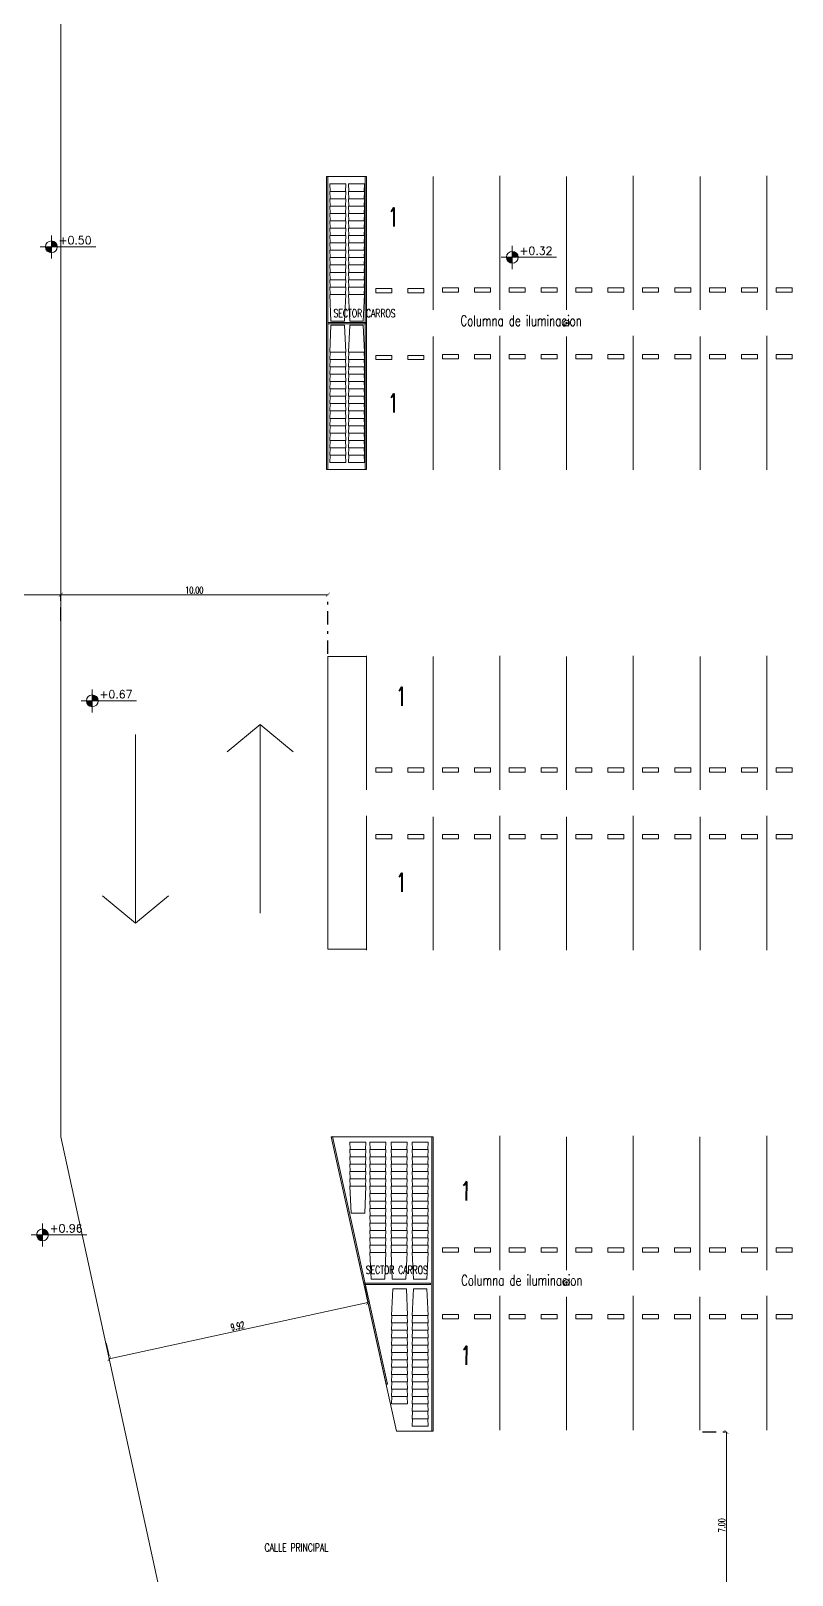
# Model space of a CAD drawing. Header units: millimetres. Extents: x 2828 to 3406, y 849 to 1266.
# Drawn here: x 2966.3 to 2994.8, y 1141.7 to 1199.6 of the extents above; entities that cross this region are included whole.
import ezdxf

# ---------------------------------------------------------------- set-up
doc = ezdxf.new("R2010")
doc.units = ezdxf.units.MM
doc.header["$PDMODE"] = 34
doc.header["$PDSIZE"] = -10
doc.linetypes.add('DASHDOT', pattern=[1, 0.5, -0.25, 0, -0.25])
doc.layers.get('DEFPOINTS').update_dxf_attribs({"lineweight": 5})
for name, color, linetype, lineweight in [('0.05', 64, 'Continuous', 5), ('0.10', 161, 'Continuous', 9), ('arq cotas', 152, 'Continuous', 13), ('arq tex', 31, 'Continuous', 5), ('estructura mediasombra', 72, 'Continuous', 5), ('gral texto', 70, 'Continuous', 5), ('ilum artef', 53, 'Continuous', 20)]:
    doc.layers.add(name, color=color, linetype=linetype, lineweight=lineweight)
for name, color, linetype, lineweight, true_color in [('equipa auxiliar', 7, 'Continuous', 13, 0x878787), ('hatch', 7, 'Continuous', 13, 0x949494), ('ilum hatch', 7, 'Continuous', 20, 0xd2d279), ('vehiculos', 7, 'Continuous', 9, 0x4a4a4a)]:
    doc.layers.add(name, color=color, linetype=linetype, lineweight=lineweight, true_color=true_color)
doc.styles.add('250-cts', font='romans.shx', dxfattribs={"width": 0.7, "height": 0.25})
doc.styles.add('COTAS', font='romans.shx')
doc.dimstyles.new('250', dxfattribs={"dimtxt": 0.3, "dimasz": 0.15, "dimexe": 0, "dimexo": 0.1, "dimgap": 0.05, "dimtad": 1, "dimzin": 0, "dimdsep": 46, "dimtxsty": '250-cts', "dimblk": 'ARCHTICK', "dimcen": 0.02, "dimclrd": 256, "dimclre": 256, "dimclrt": 256, "dimazin": 0, "dimtfac": 1, "dimtofl": 0, "dimtmove": 1, "dimatfit": 0, "dimldrblk": 'OPEN90', "dimfxl": 1, "dimtolj": 1, "dimtzin": 0, "dimlwd": -1, "dimarcsym": 0})

# ---------------------------------------------------------------- blocks, each defined once
blk = doc.blocks.new('media so')
at = {"layer": '0.05', "linetype": 'Continuous'}
for p, q in [((334.479, -489.152, -202.716), (334.479, -494.152, -202.716)), ((334.479, -495.152, -202.716), (334.479, -500.152, -202.716))]:
    blk.add_line(p, q, dxfattribs=at)
blk = doc.blocks.new('_ARCHTICK')
at = {"color": 0, "linetype": 'ByBlock', "const_width": 0.15}
blk.add_lwpolyline([(-0.5, -0.5), (0.5, 0.5)], dxfattribs=at)
blk = doc.blocks.new('*D187')
at = {"layer": 'arq cotas', "linetype": 'DASHDOT', "lineweight": -2, "transparency": 16777216}
for p, q in [((2955.494, 1177.276), (2955.494, 1178.429)), ((2967.394, 1177.446), (2967.394, 1178.429))]:
    blk.add_line(p, q, dxfattribs=at)
at = {"layer": 'arq cotas', "transparency": 16777216}
blk.add_line((2967.394, 1178.429), (2955.494, 1178.429), dxfattribs=at)
at = {"layer": 'DEFPOINTS', "color": 0, "transparency": 16777216}
for p in [(2955.494, 1178.429), (2955.494, 1177.176), (2967.394, 1177.346)]:
    blk.add_point(p, dxfattribs=at)
at = {"layer": 'arq cotas', "transparency": 16777216, "xscale": 0.15, "yscale": 0.15, "zscale": 0.15, "rotation": 180}
blk.add_blockref('_ARCHTICK', (2955.494, 1178.429), dxfattribs=at)
at = {"layer": 'arq cotas', "transparency": 16777216, "xscale": 0.15, "yscale": 0.15, "zscale": 0.15}
blk.add_blockref('_ARCHTICK', (2967.394, 1178.429), dxfattribs=at)
at = {"layer": 'arq cotas', "transparency": 16777216, "insert": (2961.444, 1178.629), "char_height": 0.3, "attachment_point": 5, "style": '250-cts'}
blk.add_mtext('\\A1;11.90', dxfattribs=at)
blk = doc.blocks.new('_Open90')
at = {"color": 0, "linetype": 'ByBlock', "lineweight": -2}
for p, q in [((0, 0), (-1, 0)), ((-0.5, 0.5), (0, 0)), ((0, 0), (-0.5, -0.5))]:
    blk.add_line(p, q, dxfattribs=at)
blk = doc.blocks.new('timbre 1')
at = {"layer": 'ilum hatch'}
h = blk.add_hatch(color=256, dxfattribs=at)
edge = h.paths.add_edge_path()
edge.add_arc((162.687, -95.074), 0.0387, 0, 360)
for radius in [0.126, 0.0387]:
    blk.add_circle((162.687, -95.074), radius)
blk = doc.blocks.new('NIVEL')
at = {"layer": '0.10'}
h = blk.add_hatch(color=256, dxfattribs=at)
h.paths.add_polyline_path([(265.74, 100.1), (265.74, 99.66), (266.18, 99.66, 0.10356), (266.14, 99.84, 0.297796)])
h.paths.add_polyline_path([(265.74, 99.66), (265.29, 99.66, 0.10356), (265.33, 99.48, 0.297796), (265.74, 99.22)])
for p, q in [((264.9, 99.66), (269.06, 99.66)), ((265.74, 98.78), (265.74, 100.51))]:
    blk.add_line(p, q, dxfattribs=at)
blk.add_circle((265.74, 99.66), 0.444, dxfattribs=at)
blk = doc.blocks.new('*D317')
at = {"layer": 'arq cotas', "linetype": 'DASHDOT', "lineweight": -2, "transparency": 16777216}
for p, q in [((2967.394, 1178.329), (2967.394, 1178.429)), ((2977.394, 1176.207), (2977.394, 1178.429))]:
    blk.add_line(p, q, dxfattribs=at)
at = {"layer": 'arq cotas', "transparency": 16777216}
blk.add_line((2967.394, 1178.429), (2977.394, 1178.429), dxfattribs=at)
at = {"layer": 'DEFPOINTS', "color": 0, "transparency": 16777216}
for p in [(2967.394, 1178.429), (2977.394, 1178.429), (2977.394, 1176.107)]:
    blk.add_point(p, dxfattribs=at)
at = {"layer": 'arq cotas', "transparency": 16777216, "xscale": 0.15, "yscale": 0.15, "zscale": 0.15, "rotation": 180}
blk.add_blockref('_ARCHTICK', (2967.394, 1178.429), dxfattribs=at)
at = {"layer": 'arq cotas', "transparency": 16777216, "xscale": 0.15, "yscale": 0.15, "zscale": 0.15}
blk.add_blockref('_ARCHTICK', (2977.394, 1178.429), dxfattribs=at)
at = {"layer": 'arq cotas', "transparency": 16777216, "insert": (2972.394, 1178.604), "char_height": 0.25, "attachment_point": 5, "style": '250-cts'}
blk.add_mtext('\\A1;10.00', dxfattribs=at)
blk = doc.blocks.new('*D497')
at = {"layer": 'arq cotas', "linetype": 'DASHDOT', "lineweight": -2, "transparency": 16777216}
for p, q in [((2991.444, 1147.039), (2992.336, 1147.039)), ((2991.444, 1140.039), (2992.336, 1140.039))]:
    blk.add_line(p, q, dxfattribs=at)
at = {"layer": 'arq cotas', "transparency": 16777216}
blk.add_line((2992.336, 1140.039), (2992.336, 1147.039), dxfattribs=at)
at = {"layer": 'DEFPOINTS', "color": 0, "transparency": 16777216}
for p in [(2991.344, 1147.039), (2992.336, 1147.039), (2991.344, 1140.039)]:
    blk.add_point(p, dxfattribs=at)
at = {"layer": 'arq cotas', "transparency": 16777216, "xscale": 0.15, "yscale": 0.15, "zscale": 0.15}
for p, rotation in [((2992.336, 1147.039), 90), ((2992.336, 1140.039), 270)]:
    blk.add_blockref('_ARCHTICK', p, dxfattribs=dict(at, rotation=rotation))
at = {"layer": 'arq cotas', "transparency": 16777216, "insert": (2992.161, 1143.539), "char_height": 0.25, "attachment_point": 5, "rotation": 90, "style": '250-cts'}
blk.add_mtext('\\A1;7.00', dxfattribs=at)
blk = doc.blocks.new('*D841')
at = {"layer": 'arq cotas', "linetype": 'DASHDOT', "lineweight": -2, "transparency": 16777216}
for p, q in [((2978.771, 1152.491), (2978.901, 1151.895)), ((2969.079, 1150.377), (2969.209, 1149.782))]:
    blk.add_line(p, q, dxfattribs=at)
at = {"layer": 'arq cotas', "transparency": 16777216}
blk.add_line((2978.901, 1151.895), (2969.209, 1149.782), dxfattribs=at)
at = {"layer": 'DEFPOINTS', "color": 0, "transparency": 16777216}
for p in [(2978.75, 1152.588), (2969.058, 1150.475), (2969.209, 1149.782)]:
    blk.add_point(p, dxfattribs=at)
at = {"layer": 'arq cotas', "transparency": 16777216, "xscale": 0.15, "yscale": 0.15, "zscale": 0.15}
for p, rotation in [((2978.901, 1151.895), 12.30030405370934), ((2969.209, 1149.782), 192.3003040537094)]:
    blk.add_blockref('_ARCHTICK', p, dxfattribs=dict(at, rotation=rotation))
at = {"layer": 'arq cotas', "transparency": 16777216, "insert": (2974.017, 1151.01), "char_height": 0.25, "attachment_point": 5, "rotation": 12.3003, "style": '250-cts'}
blk.add_mtext('\\A1;9.92', dxfattribs=at)

msp = doc.modelspace()

# ---------------------------------------------------------------- linework, layer by layer
at = {"layer": '0.05'}
for p, q in [((2981.345, 1194.107), (2981.345, 1189.107)), ((2983.845, 1194.107), (2983.845, 1189.107)), ((2986.345, 1194.107), (2986.345, 1189.107)), ((2988.845, 1194.107), (2988.845, 1189.107)), ((2991.345, 1194.107), (2991.345, 1189.107)), ((2993.845, 1194.107), (2993.845, 1189.107)), ((2978.845, 1183.123), (2978.845, 1188.123)), ((2981.345, 1188.107), (2981.345, 1183.107)), ((2983.845, 1188.107), (2983.845, 1183.107)), ((2986.345, 1188.107), (2986.345, 1183.107)), ((2988.845, 1188.107), (2988.845, 1183.107)), ((2991.345, 1188.107), (2991.345, 1183.107)), ((2993.845, 1188.107), (2993.845, 1183.107)), ((2977.394, 1165.139), (2977.394, 1176.107)), ((2978.845, 1176.107), (2977.394, 1176.107)), ((2978.845, 1176.107), (2978.845, 1171.107)), ((2981.345, 1176.107), (2981.345, 1171.107)), ((2983.845, 1176.107), (2983.845, 1171.107)), ((2986.345, 1176.107), (2986.345, 1171.107)), ((2988.845, 1176.107), (2988.845, 1171.107)), ((2991.345, 1176.107), (2991.345, 1171.107)), ((2993.845, 1176.107), (2993.845, 1171.107)), ((2978.845, 1170.107), (2978.845, 1165.107)), ((2981.345, 1170.107), (2981.345, 1165.107)), ((2983.845, 1170.107), (2983.845, 1165.107)), ((2986.345, 1170.107), (2986.345, 1165.107)), ((2988.845, 1170.107), (2988.845, 1165.107)), ((2991.345, 1170.107), (2991.345, 1165.107)), ((2993.845, 1170.107), (2993.845, 1165.107)), ((2978.845, 1165.139), (2977.394, 1165.139)), ((2981.344, 1158.107), (2977.672, 1158.107)), ((2981.344, 1158.107), (2981.344, 1153.107)), ((2983.844, 1158.107), (2983.844, 1153.107)), ((2986.344, 1158.107), (2986.344, 1153.107)), ((2988.844, 1158.107), (2988.844, 1153.107)), ((2991.344, 1158.107), (2991.344, 1153.107)), ((2993.844, 1158.107), (2993.844, 1153.107)), ((2981.344, 1152.107), (2981.344, 1147.455)), ((2983.844, 1152.107), (2983.844, 1147.107)), ((2986.344, 1152.107), (2986.344, 1147.107)), ((2988.844, 1152.107), (2988.844, 1147.107)), ((2991.344, 1152.107), (2991.344, 1147.107)), ((2993.844, 1152.107), (2993.844, 1147.107))]:
    msp.add_line(p, q, dxfattribs=at)
for points in [[(2977.394, 1194.107), (2977.344, 1194.107), (2977.344, 1183.123), (2977.394, 1183.123)], [(2978.845, 1194.107), (2978.795, 1194.107), (2978.795, 1183.123), (2978.845, 1183.123)], [(2978.845, 1188.582), (2978.845, 1188.632), (2977.394, 1188.632), (2977.394, 1188.582)], [(2977.574, 1158.118), (2977.525, 1158.107), (2979.584, 1148.824), (2979.633, 1148.835)], [(2981.344, 1158.107), (2981.294, 1158.107), (2981.294, 1147.07), (2981.344, 1147.07)], [(2981.244, 1152.563), (2981.244, 1152.613), (2978.75, 1152.613), (2978.75, 1152.563)]]:
    msp.add_lwpolyline(points, close=True, dxfattribs=at)
at = {"layer": 'equipa auxiliar'}
for points in [[(2978.845, 1183.123), (2977.394, 1183.123), (2977.394, 1194.107), (2978.845, 1194.107)], [(2977.513, 1188.684), (2978.023, 1188.684), (2978.068, 1189.688), (2977.468, 1189.688)], [(2977.513, 1188.684), (2978.023, 1188.684), (2978.068, 1189.688), (2977.468, 1189.688)], [(2978.218, 1188.684), (2978.728, 1188.684), (2978.773, 1189.688), (2978.173, 1189.688)], [(2978.218, 1188.684), (2978.728, 1188.684), (2978.773, 1189.688), (2978.173, 1189.688)], [(2977.513, 1188.529), (2978.023, 1188.529), (2978.068, 1187.526), (2977.468, 1187.526)], [(2977.513, 1188.529), (2978.023, 1188.529), (2978.068, 1187.526), (2977.468, 1187.526)], [(2978.218, 1188.529), (2978.728, 1188.529), (2978.773, 1187.526), (2978.173, 1187.526)], [(2978.218, 1188.529), (2978.728, 1188.529), (2978.773, 1187.526), (2978.173, 1187.526)], [(2978.272, 1155.243), (2978.781, 1155.243), (2978.826, 1156.247), (2978.226, 1156.247)], [(2978.272, 1155.243), (2978.781, 1155.243), (2978.826, 1156.247), (2978.226, 1156.247)], [(2979.021, 1152.76), (2979.531, 1152.76), (2979.576, 1153.763), (2978.976, 1153.763)], [(2979.021, 1152.76), (2979.531, 1152.76), (2979.576, 1153.763), (2978.976, 1153.763)], [(2979.814, 1152.76), (2980.324, 1152.76), (2980.369, 1153.763), (2979.769, 1153.763)], [(2979.814, 1152.76), (2980.324, 1152.76), (2980.369, 1153.763), (2979.769, 1153.763)], [(2980.603, 1152.76), (2981.113, 1152.76), (2981.158, 1153.763), (2980.558, 1153.763)], [(2980.603, 1152.76), (2981.113, 1152.76), (2981.158, 1153.763), (2980.558, 1153.763)], [(2980.342, 1152.404), (2979.832, 1152.404), (2979.787, 1151.4), (2980.387, 1151.4)], [(2980.342, 1152.404), (2979.832, 1152.404), (2979.787, 1151.4), (2980.387, 1151.4)], [(2981.113, 1152.404), (2980.603, 1152.404), (2980.558, 1151.4), (2981.158, 1151.4)], [(2981.113, 1152.404), (2980.603, 1152.404), (2980.558, 1151.4), (2981.158, 1151.4)]]:
    msp.add_lwpolyline(points, close=True, dxfattribs=at)
for points in [[(2978.054, 1193.553), (2978.068, 1193.829), (2977.468, 1193.829), (2977.481, 1193.553)], [(2978.054, 1193.553), (2978.068, 1193.829), (2977.468, 1193.829), (2977.481, 1193.553)], [(2978.054, 1193.277), (2978.068, 1193.553), (2977.468, 1193.553), (2977.481, 1193.277)], [(2978.054, 1193.277), (2978.068, 1193.553), (2977.468, 1193.553), (2977.481, 1193.277)], [(2978.76, 1193.553), (2978.773, 1193.829), (2978.173, 1193.829), (2978.186, 1193.553)], [(2978.76, 1193.553), (2978.773, 1193.829), (2978.173, 1193.829), (2978.186, 1193.553)], [(2978.76, 1193.277), (2978.773, 1193.553), (2978.173, 1193.553), (2978.186, 1193.277)], [(2978.76, 1193.277), (2978.773, 1193.553), (2978.173, 1193.553), (2978.186, 1193.277)], [(2978.054, 1193.001), (2978.068, 1193.277), (2977.468, 1193.277), (2977.481, 1193.001)], [(2978.054, 1193.001), (2978.068, 1193.277), (2977.468, 1193.277), (2977.481, 1193.001)], [(2978.054, 1192.725), (2978.068, 1193.001), (2977.468, 1193.001), (2977.481, 1192.725)], [(2978.054, 1192.725), (2978.068, 1193.001), (2977.468, 1193.001), (2977.481, 1192.725)], [(2978.054, 1192.449), (2978.068, 1192.725), (2977.468, 1192.725), (2977.481, 1192.449)], [(2978.054, 1192.449), (2978.068, 1192.725), (2977.468, 1192.725), (2977.481, 1192.449)], [(2978.76, 1193.001), (2978.773, 1193.277), (2978.173, 1193.277), (2978.186, 1193.001)], [(2978.76, 1193.001), (2978.773, 1193.277), (2978.173, 1193.277), (2978.186, 1193.001)], [(2978.76, 1192.725), (2978.773, 1193.001), (2978.173, 1193.001), (2978.186, 1192.725)], [(2978.76, 1192.725), (2978.773, 1193.001), (2978.173, 1193.001), (2978.186, 1192.725)], [(2978.76, 1192.449), (2978.773, 1192.725), (2978.173, 1192.725), (2978.186, 1192.449)], [(2978.76, 1192.449), (2978.773, 1192.725), (2978.173, 1192.725), (2978.186, 1192.449)], [(2978.054, 1192.173), (2978.068, 1192.449), (2977.468, 1192.449), (2977.481, 1192.173)], [(2978.054, 1192.173), (2978.068, 1192.449), (2977.468, 1192.449), (2977.481, 1192.173)], [(2978.054, 1191.897), (2978.068, 1192.173), (2977.468, 1192.173), (2977.481, 1191.897)], [(2978.054, 1191.897), (2978.068, 1192.173), (2977.468, 1192.173), (2977.481, 1191.897)], [(2978.76, 1192.173), (2978.773, 1192.449), (2978.173, 1192.449), (2978.186, 1192.173)], [(2978.76, 1192.173), (2978.773, 1192.449), (2978.173, 1192.449), (2978.186, 1192.173)], [(2978.76, 1191.897), (2978.773, 1192.173), (2978.173, 1192.173), (2978.186, 1191.897)], [(2978.76, 1191.897), (2978.773, 1192.173), (2978.173, 1192.173), (2978.186, 1191.897)], [(2978.054, 1191.621), (2978.068, 1191.897), (2977.468, 1191.897), (2977.481, 1191.621)], [(2978.054, 1191.621), (2978.068, 1191.897), (2977.468, 1191.897), (2977.481, 1191.621)], [(2978.054, 1191.344), (2978.068, 1191.621), (2977.468, 1191.621), (2977.481, 1191.344)], [(2978.054, 1191.344), (2978.068, 1191.621), (2977.468, 1191.621), (2977.481, 1191.344)], [(2978.76, 1191.621), (2978.773, 1191.897), (2978.173, 1191.897), (2978.186, 1191.621)], [(2978.76, 1191.621), (2978.773, 1191.897), (2978.173, 1191.897), (2978.186, 1191.621)], [(2978.76, 1191.344), (2978.773, 1191.621), (2978.173, 1191.621), (2978.186, 1191.344)], [(2978.76, 1191.344), (2978.773, 1191.621), (2978.173, 1191.621), (2978.186, 1191.344)], [(2978.054, 1191.068), (2978.068, 1191.344), (2977.468, 1191.344), (2977.481, 1191.068)], [(2978.054, 1191.068), (2978.068, 1191.344), (2977.468, 1191.344), (2977.481, 1191.068)], [(2978.054, 1190.792), (2978.068, 1191.068), (2977.468, 1191.068), (2977.481, 1190.792)], [(2978.054, 1190.792), (2978.068, 1191.068), (2977.468, 1191.068), (2977.481, 1190.792)], [(2978.76, 1191.068), (2978.773, 1191.344), (2978.173, 1191.344), (2978.186, 1191.068)], [(2978.76, 1191.068), (2978.773, 1191.344), (2978.173, 1191.344), (2978.186, 1191.068)], [(2978.76, 1190.792), (2978.773, 1191.068), (2978.173, 1191.068), (2978.186, 1190.792)], [(2978.76, 1190.792), (2978.773, 1191.068), (2978.173, 1191.068), (2978.186, 1190.792)], [(2978.054, 1190.516), (2978.068, 1190.792), (2977.468, 1190.792), (2977.481, 1190.516)], [(2978.054, 1190.516), (2978.068, 1190.792), (2977.468, 1190.792), (2977.481, 1190.516)], [(2978.054, 1190.24), (2978.068, 1190.516), (2977.468, 1190.516), (2977.481, 1190.24)], [(2978.054, 1190.24), (2978.068, 1190.516), (2977.468, 1190.516), (2977.481, 1190.24)], [(2978.76, 1190.516), (2978.773, 1190.792), (2978.173, 1190.792), (2978.186, 1190.516)], [(2978.76, 1190.516), (2978.773, 1190.792), (2978.173, 1190.792), (2978.186, 1190.516)], [(2978.76, 1190.24), (2978.773, 1190.516), (2978.173, 1190.516), (2978.186, 1190.24)], [(2978.76, 1190.24), (2978.773, 1190.516), (2978.173, 1190.516), (2978.186, 1190.24)], [(2978.054, 1189.964), (2978.068, 1190.24), (2977.468, 1190.24), (2977.481, 1189.964)], [(2978.054, 1189.964), (2978.068, 1190.24), (2977.468, 1190.24), (2977.481, 1189.964)], [(2978.054, 1189.688), (2978.068, 1189.964), (2977.468, 1189.964), (2977.481, 1189.688)], [(2978.054, 1189.688), (2978.068, 1189.964), (2977.468, 1189.964), (2977.481, 1189.688)], [(2978.76, 1189.964), (2978.773, 1190.24), (2978.173, 1190.24), (2978.186, 1189.964)], [(2978.76, 1189.964), (2978.773, 1190.24), (2978.173, 1190.24), (2978.186, 1189.964)], [(2978.76, 1189.688), (2978.773, 1189.964), (2978.173, 1189.964), (2978.186, 1189.688)], [(2978.76, 1189.688), (2978.773, 1189.964), (2978.173, 1189.964), (2978.186, 1189.688)], [(2978.054, 1187.526), (2978.068, 1187.25), (2977.468, 1187.25), (2977.481, 1187.526)], [(2978.054, 1187.526), (2978.068, 1187.25), (2977.468, 1187.25), (2977.481, 1187.526)], [(2978.76, 1187.526), (2978.773, 1187.25), (2978.173, 1187.25), (2978.186, 1187.526)], [(2978.76, 1187.526), (2978.773, 1187.25), (2978.173, 1187.25), (2978.186, 1187.526)], [(2978.054, 1187.25), (2978.068, 1186.974), (2977.468, 1186.974), (2977.481, 1187.25)], [(2978.054, 1187.25), (2978.068, 1186.974), (2977.468, 1186.974), (2977.481, 1187.25)], [(2978.054, 1186.974), (2978.068, 1186.697), (2977.468, 1186.697), (2977.481, 1186.974)], [(2978.054, 1186.974), (2978.068, 1186.697), (2977.468, 1186.697), (2977.481, 1186.974)], [(2978.76, 1187.25), (2978.773, 1186.974), (2978.173, 1186.974), (2978.186, 1187.25)], [(2978.76, 1187.25), (2978.773, 1186.974), (2978.173, 1186.974), (2978.186, 1187.25)], [(2978.76, 1186.974), (2978.773, 1186.697), (2978.173, 1186.697), (2978.186, 1186.974)], [(2978.76, 1186.974), (2978.773, 1186.697), (2978.173, 1186.697), (2978.186, 1186.974)], [(2978.054, 1186.697), (2978.068, 1186.421), (2977.468, 1186.421), (2977.481, 1186.697)], [(2978.054, 1186.697), (2978.068, 1186.421), (2977.468, 1186.421), (2977.481, 1186.697)], [(2978.054, 1186.421), (2978.068, 1186.145), (2977.468, 1186.145), (2977.481, 1186.421)], [(2978.054, 1186.421), (2978.068, 1186.145), (2977.468, 1186.145), (2977.481, 1186.421)], [(2978.76, 1186.697), (2978.773, 1186.421), (2978.173, 1186.421), (2978.186, 1186.697)], [(2978.76, 1186.697), (2978.773, 1186.421), (2978.173, 1186.421), (2978.186, 1186.697)], [(2978.76, 1186.421), (2978.773, 1186.145), (2978.173, 1186.145), (2978.186, 1186.421)], [(2978.76, 1186.421), (2978.773, 1186.145), (2978.173, 1186.145), (2978.186, 1186.421)], [(2978.054, 1186.145), (2978.068, 1185.869), (2977.468, 1185.869), (2977.481, 1186.145)], [(2978.054, 1186.145), (2978.068, 1185.869), (2977.468, 1185.869), (2977.481, 1186.145)], [(2978.054, 1185.869), (2978.068, 1185.593), (2977.468, 1185.593), (2977.481, 1185.869)], [(2978.054, 1185.869), (2978.068, 1185.593), (2977.468, 1185.593), (2977.481, 1185.869)], [(2978.76, 1186.145), (2978.773, 1185.869), (2978.173, 1185.869), (2978.186, 1186.145)], [(2978.76, 1186.145), (2978.773, 1185.869), (2978.173, 1185.869), (2978.186, 1186.145)], [(2978.76, 1185.869), (2978.773, 1185.593), (2978.173, 1185.593), (2978.186, 1185.869)], [(2978.76, 1185.869), (2978.773, 1185.593), (2978.173, 1185.593), (2978.186, 1185.869)], [(2978.054, 1185.593), (2978.068, 1185.317), (2977.468, 1185.317), (2977.481, 1185.593)], [(2978.054, 1185.593), (2978.068, 1185.317), (2977.468, 1185.317), (2977.481, 1185.593)], [(2978.054, 1185.317), (2978.068, 1185.041), (2977.468, 1185.041), (2977.481, 1185.317)], [(2978.054, 1185.317), (2978.068, 1185.041), (2977.468, 1185.041), (2977.481, 1185.317)], [(2978.76, 1185.593), (2978.773, 1185.317), (2978.173, 1185.317), (2978.186, 1185.593)], [(2978.76, 1185.593), (2978.773, 1185.317), (2978.173, 1185.317), (2978.186, 1185.593)], [(2978.76, 1185.317), (2978.773, 1185.041), (2978.173, 1185.041), (2978.186, 1185.317)], [(2978.76, 1185.317), (2978.773, 1185.041), (2978.173, 1185.041), (2978.186, 1185.317)], [(2978.054, 1185.041), (2978.068, 1184.765), (2977.468, 1184.765), (2977.481, 1185.041)], [(2978.054, 1185.041), (2978.068, 1184.765), (2977.468, 1184.765), (2977.481, 1185.041)], [(2978.054, 1184.765), (2978.068, 1184.489), (2977.468, 1184.489), (2977.481, 1184.765)], [(2978.054, 1184.765), (2978.068, 1184.489), (2977.468, 1184.489), (2977.481, 1184.765)], [(2978.76, 1185.041), (2978.773, 1184.765), (2978.173, 1184.765), (2978.186, 1185.041)], [(2978.76, 1185.041), (2978.773, 1184.765), (2978.173, 1184.765), (2978.186, 1185.041)], [(2978.76, 1184.765), (2978.773, 1184.489), (2978.173, 1184.489), (2978.186, 1184.765)], [(2978.76, 1184.765), (2978.773, 1184.489), (2978.173, 1184.489), (2978.186, 1184.765)], [(2978.054, 1184.489), (2978.068, 1184.212), (2977.468, 1184.213), (2977.481, 1184.489)], [(2978.054, 1184.489), (2978.068, 1184.212), (2977.468, 1184.213), (2977.481, 1184.489)], [(2978.054, 1184.212), (2978.068, 1183.936), (2977.468, 1183.936), (2977.481, 1184.213)], [(2978.054, 1184.212), (2978.068, 1183.936), (2977.468, 1183.936), (2977.481, 1184.213)], [(2978.76, 1184.489), (2978.773, 1184.212), (2978.173, 1184.213), (2978.186, 1184.489)], [(2978.76, 1184.489), (2978.773, 1184.212), (2978.173, 1184.213), (2978.186, 1184.489)], [(2978.76, 1184.212), (2978.773, 1183.936), (2978.173, 1183.936), (2978.186, 1184.213)], [(2978.76, 1184.212), (2978.773, 1183.936), (2978.173, 1183.936), (2978.186, 1184.213)], [(2978.054, 1183.936), (2978.068, 1183.66), (2977.468, 1183.66), (2977.481, 1183.936)], [(2978.054, 1183.936), (2978.068, 1183.66), (2977.468, 1183.66), (2977.481, 1183.936)], [(2978.054, 1183.66), (2978.068, 1183.384), (2977.468, 1183.384), (2977.481, 1183.66)], [(2978.054, 1183.66), (2978.068, 1183.384), (2977.468, 1183.384), (2977.481, 1183.66)], [(2978.76, 1183.936), (2978.773, 1183.66), (2978.173, 1183.66), (2978.186, 1183.936)], [(2978.76, 1183.936), (2978.773, 1183.66), (2978.173, 1183.66), (2978.186, 1183.936)], [(2978.76, 1183.66), (2978.773, 1183.384), (2978.173, 1183.384), (2978.186, 1183.66)], [(2978.76, 1183.66), (2978.773, 1183.384), (2978.173, 1183.384), (2978.186, 1183.66)], [(2981.344, 1158.107), (2981.344, 1147.07), (2979.974, 1147.07), (2977.525, 1158.107), (2981.344, 1158.107)], [(2978.813, 1157.627), (2978.826, 1157.903), (2978.226, 1157.903), (2978.24, 1157.627)], [(2978.813, 1157.627), (2978.826, 1157.903), (2978.226, 1157.903), (2978.24, 1157.627)], [(2978.813, 1157.351), (2978.826, 1157.627), (2978.226, 1157.627), (2978.24, 1157.351)], [(2978.813, 1157.351), (2978.826, 1157.627), (2978.226, 1157.627), (2978.24, 1157.351)], [(2979.563, 1157.629), (2979.576, 1157.905), (2978.976, 1157.905), (2978.989, 1157.629)], [(2979.563, 1157.629), (2979.576, 1157.905), (2978.976, 1157.905), (2978.989, 1157.629)], [(2979.563, 1157.353), (2979.576, 1157.629), (2978.976, 1157.629), (2978.989, 1157.353)], [(2979.563, 1157.353), (2979.576, 1157.629), (2978.976, 1157.629), (2978.989, 1157.353)], [(2980.355, 1157.629), (2980.369, 1157.905), (2979.769, 1157.905), (2979.782, 1157.629)], [(2980.355, 1157.629), (2980.369, 1157.905), (2979.769, 1157.905), (2979.782, 1157.629)], [(2980.355, 1157.353), (2980.369, 1157.629), (2979.769, 1157.629), (2979.782, 1157.353)], [(2980.355, 1157.353), (2980.369, 1157.629), (2979.769, 1157.629), (2979.782, 1157.353)], [(2981.144, 1157.629), (2981.158, 1157.905), (2980.558, 1157.905), (2980.571, 1157.629)], [(2981.144, 1157.629), (2981.158, 1157.905), (2980.558, 1157.905), (2980.571, 1157.629)], [(2981.144, 1157.353), (2981.158, 1157.629), (2980.558, 1157.629), (2980.571, 1157.353)], [(2981.144, 1157.353), (2981.158, 1157.629), (2980.558, 1157.629), (2980.571, 1157.353)], [(2978.813, 1157.075), (2978.826, 1157.351), (2978.226, 1157.351), (2978.24, 1157.075)], [(2978.813, 1157.075), (2978.826, 1157.351), (2978.226, 1157.351), (2978.24, 1157.075)], [(2978.813, 1156.799), (2978.826, 1157.075), (2978.226, 1157.075), (2978.24, 1156.799)], [(2978.813, 1156.799), (2978.826, 1157.075), (2978.226, 1157.075), (2978.24, 1156.799)], [(2979.563, 1157.077), (2979.576, 1157.353), (2978.976, 1157.353), (2978.989, 1157.077)], [(2979.563, 1157.077), (2979.576, 1157.353), (2978.976, 1157.353), (2978.989, 1157.077)], [(2979.563, 1156.801), (2979.576, 1157.077), (2978.976, 1157.077), (2978.989, 1156.801)], [(2979.563, 1156.801), (2979.576, 1157.077), (2978.976, 1157.077), (2978.989, 1156.801)], [(2980.355, 1157.077), (2980.369, 1157.353), (2979.769, 1157.353), (2979.782, 1157.077)], [(2980.355, 1157.077), (2980.369, 1157.353), (2979.769, 1157.353), (2979.782, 1157.077)], [(2980.355, 1156.801), (2980.369, 1157.077), (2979.769, 1157.077), (2979.782, 1156.801)], [(2980.355, 1156.801), (2980.369, 1157.077), (2979.769, 1157.077), (2979.782, 1156.801)], [(2981.144, 1157.077), (2981.158, 1157.353), (2980.558, 1157.353), (2980.571, 1157.077)], [(2981.144, 1157.077), (2981.158, 1157.353), (2980.558, 1157.353), (2980.571, 1157.077)], [(2981.144, 1156.801), (2981.158, 1157.077), (2980.558, 1157.077), (2980.571, 1156.801)], [(2981.144, 1156.801), (2981.158, 1157.077), (2980.558, 1157.077), (2980.571, 1156.801)], [(2978.813, 1156.523), (2978.826, 1156.799), (2978.226, 1156.799), (2978.24, 1156.523)], [(2978.813, 1156.523), (2978.826, 1156.799), (2978.226, 1156.799), (2978.24, 1156.523)], [(2978.813, 1156.247), (2978.826, 1156.523), (2978.226, 1156.523), (2978.24, 1156.247)], [(2978.813, 1156.247), (2978.826, 1156.523), (2978.226, 1156.523), (2978.24, 1156.247)], [(2979.563, 1156.524), (2979.576, 1156.801), (2978.976, 1156.801), (2978.989, 1156.524)], [(2979.563, 1156.524), (2979.576, 1156.801), (2978.976, 1156.801), (2978.989, 1156.524)], [(2979.563, 1156.248), (2979.576, 1156.524), (2978.976, 1156.524), (2978.989, 1156.248)], [(2979.563, 1156.248), (2979.576, 1156.524), (2978.976, 1156.524), (2978.989, 1156.248)], [(2979.563, 1155.972), (2979.576, 1156.248), (2978.976, 1156.248), (2978.989, 1155.972)], [(2979.563, 1155.972), (2979.576, 1156.248), (2978.976, 1156.248), (2978.989, 1155.972)], [(2980.355, 1156.524), (2980.369, 1156.801), (2979.769, 1156.801), (2979.782, 1156.524)], [(2980.355, 1156.524), (2980.369, 1156.801), (2979.769, 1156.801), (2979.782, 1156.524)], [(2980.355, 1156.248), (2980.369, 1156.524), (2979.769, 1156.524), (2979.782, 1156.248)], [(2980.355, 1156.248), (2980.369, 1156.524), (2979.769, 1156.524), (2979.782, 1156.248)], [(2980.355, 1155.972), (2980.369, 1156.248), (2979.769, 1156.248), (2979.782, 1155.972)], [(2980.355, 1155.972), (2980.369, 1156.248), (2979.769, 1156.248), (2979.782, 1155.972)], [(2981.144, 1156.524), (2981.158, 1156.801), (2980.558, 1156.801), (2980.571, 1156.524)], [(2981.144, 1156.524), (2981.158, 1156.801), (2980.558, 1156.801), (2980.571, 1156.524)], [(2981.144, 1156.248), (2981.158, 1156.524), (2980.558, 1156.524), (2980.571, 1156.248)], [(2981.144, 1156.248), (2981.158, 1156.524), (2980.558, 1156.524), (2980.571, 1156.248)], [(2981.144, 1155.972), (2981.158, 1156.248), (2980.558, 1156.248), (2980.571, 1155.972)], [(2981.144, 1155.972), (2981.158, 1156.248), (2980.558, 1156.248), (2980.571, 1155.972)], [(2979.563, 1155.696), (2979.576, 1155.972), (2978.976, 1155.972), (2978.989, 1155.696)], [(2979.563, 1155.696), (2979.576, 1155.972), (2978.976, 1155.972), (2978.989, 1155.696)], [(2979.563, 1155.42), (2979.576, 1155.696), (2978.976, 1155.696), (2978.989, 1155.42)], [(2979.563, 1155.42), (2979.576, 1155.696), (2978.976, 1155.696), (2978.989, 1155.42)], [(2980.355, 1155.696), (2980.369, 1155.972), (2979.769, 1155.972), (2979.782, 1155.696)], [(2980.355, 1155.696), (2980.369, 1155.972), (2979.769, 1155.972), (2979.782, 1155.696)], [(2980.355, 1155.42), (2980.369, 1155.696), (2979.769, 1155.696), (2979.782, 1155.42)], [(2980.355, 1155.42), (2980.369, 1155.696), (2979.769, 1155.696), (2979.782, 1155.42)], [(2981.144, 1155.696), (2981.158, 1155.972), (2980.558, 1155.972), (2980.571, 1155.696)], [(2981.144, 1155.696), (2981.158, 1155.972), (2980.558, 1155.972), (2980.571, 1155.696)], [(2981.144, 1155.42), (2981.158, 1155.696), (2980.558, 1155.696), (2980.571, 1155.42)], [(2981.144, 1155.42), (2981.158, 1155.696), (2980.558, 1155.696), (2980.571, 1155.42)], [(2979.563, 1155.144), (2979.576, 1155.42), (2978.976, 1155.42), (2978.989, 1155.144)], [(2979.563, 1155.144), (2979.576, 1155.42), (2978.976, 1155.42), (2978.989, 1155.144)], [(2979.563, 1154.868), (2979.576, 1155.144), (2978.976, 1155.144), (2978.989, 1154.868)], [(2979.563, 1154.868), (2979.576, 1155.144), (2978.976, 1155.144), (2978.989, 1154.868)], [(2980.355, 1155.144), (2980.369, 1155.42), (2979.769, 1155.42), (2979.782, 1155.144)], [(2980.355, 1155.144), (2980.369, 1155.42), (2979.769, 1155.42), (2979.782, 1155.144)], [(2980.355, 1154.868), (2980.369, 1155.144), (2979.769, 1155.144), (2979.782, 1154.868)], [(2980.355, 1154.868), (2980.369, 1155.144), (2979.769, 1155.144), (2979.782, 1154.868)], [(2981.144, 1155.144), (2981.158, 1155.42), (2980.558, 1155.42), (2980.571, 1155.144)], [(2981.144, 1155.144), (2981.158, 1155.42), (2980.558, 1155.42), (2980.571, 1155.144)], [(2981.144, 1154.868), (2981.158, 1155.144), (2980.558, 1155.144), (2980.571, 1154.868)], [(2981.144, 1154.868), (2981.158, 1155.144), (2980.558, 1155.144), (2980.571, 1154.868)], [(2979.563, 1154.592), (2979.576, 1154.868), (2978.976, 1154.868), (2978.989, 1154.592)], [(2979.563, 1154.592), (2979.576, 1154.868), (2978.976, 1154.868), (2978.989, 1154.592)], [(2979.563, 1154.316), (2979.576, 1154.592), (2978.976, 1154.592), (2978.989, 1154.316)], [(2979.563, 1154.316), (2979.576, 1154.592), (2978.976, 1154.592), (2978.989, 1154.316)], [(2980.355, 1154.592), (2980.369, 1154.868), (2979.769, 1154.868), (2979.782, 1154.592)], [(2980.355, 1154.592), (2980.369, 1154.868), (2979.769, 1154.868), (2979.782, 1154.592)], [(2980.355, 1154.316), (2980.369, 1154.592), (2979.769, 1154.592), (2979.782, 1154.316)], [(2980.355, 1154.316), (2980.369, 1154.592), (2979.769, 1154.592), (2979.782, 1154.316)], [(2981.144, 1154.592), (2981.158, 1154.868), (2980.558, 1154.868), (2980.571, 1154.592)], [(2981.144, 1154.592), (2981.158, 1154.868), (2980.558, 1154.868), (2980.571, 1154.592)], [(2981.144, 1154.316), (2981.158, 1154.592), (2980.558, 1154.592), (2980.571, 1154.316)], [(2981.144, 1154.316), (2981.158, 1154.592), (2980.558, 1154.592), (2980.571, 1154.316)], [(2979.563, 1154.04), (2979.576, 1154.316), (2978.976, 1154.316), (2978.989, 1154.039)], [(2979.563, 1154.04), (2979.576, 1154.316), (2978.976, 1154.316), (2978.989, 1154.039)], [(2979.563, 1153.763), (2979.576, 1154.04), (2978.976, 1154.039), (2978.989, 1153.763)], [(2979.563, 1153.763), (2979.576, 1154.04), (2978.976, 1154.039), (2978.989, 1153.763)], [(2980.355, 1154.04), (2980.369, 1154.316), (2979.769, 1154.316), (2979.782, 1154.039)], [(2980.355, 1154.04), (2980.369, 1154.316), (2979.769, 1154.316), (2979.782, 1154.039)], [(2980.355, 1153.763), (2980.369, 1154.04), (2979.769, 1154.039), (2979.782, 1153.763)], [(2980.355, 1153.763), (2980.369, 1154.04), (2979.769, 1154.039), (2979.782, 1153.763)], [(2981.144, 1154.04), (2981.158, 1154.316), (2980.558, 1154.316), (2980.571, 1154.039)], [(2981.144, 1154.04), (2981.158, 1154.316), (2980.558, 1154.316), (2980.571, 1154.039)], [(2981.144, 1153.763), (2981.158, 1154.04), (2980.558, 1154.039), (2980.571, 1153.763)], [(2981.144, 1153.763), (2981.158, 1154.04), (2980.558, 1154.039), (2980.571, 1153.763)], [(2979.8, 1151.4), (2979.787, 1151.124), (2980.387, 1151.124), (2980.374, 1151.4)], [(2979.8, 1151.4), (2979.787, 1151.124), (2980.387, 1151.124), (2980.374, 1151.4)], [(2979.8, 1151.124), (2979.787, 1150.848), (2980.387, 1150.848), (2980.374, 1151.124)], [(2979.8, 1151.124), (2979.787, 1150.848), (2980.387, 1150.848), (2980.374, 1151.124)], [(2980.571, 1151.4), (2980.558, 1151.124), (2981.158, 1151.124), (2981.144, 1151.4)], [(2980.571, 1151.4), (2980.558, 1151.124), (2981.158, 1151.124), (2981.144, 1151.4)], [(2980.571, 1151.124), (2980.558, 1150.848), (2981.158, 1150.848), (2981.144, 1151.124)], [(2980.571, 1151.124), (2980.558, 1150.848), (2981.158, 1150.848), (2981.144, 1151.124)], [(2979.8, 1150.848), (2979.787, 1150.572), (2980.387, 1150.572), (2980.374, 1150.848)], [(2979.8, 1150.848), (2979.787, 1150.572), (2980.387, 1150.572), (2980.374, 1150.848)], [(2979.8, 1150.572), (2979.787, 1150.296), (2980.387, 1150.296), (2980.374, 1150.572)], [(2979.8, 1150.572), (2979.787, 1150.296), (2980.387, 1150.296), (2980.374, 1150.572)], [(2980.571, 1150.848), (2980.558, 1150.572), (2981.158, 1150.572), (2981.144, 1150.848)], [(2980.571, 1150.848), (2980.558, 1150.572), (2981.158, 1150.572), (2981.144, 1150.848)], [(2980.571, 1150.572), (2980.558, 1150.296), (2981.158, 1150.296), (2981.144, 1150.572)], [(2980.571, 1150.572), (2980.558, 1150.296), (2981.158, 1150.296), (2981.144, 1150.572)], [(2979.8, 1150.296), (2979.787, 1150.02), (2980.387, 1150.02), (2980.374, 1150.296)], [(2979.8, 1150.296), (2979.787, 1150.02), (2980.387, 1150.02), (2980.374, 1150.296)], [(2979.8, 1150.02), (2979.787, 1149.743), (2980.387, 1149.743), (2980.374, 1150.02)], [(2979.8, 1150.02), (2979.787, 1149.743), (2980.387, 1149.743), (2980.374, 1150.02)], [(2980.571, 1150.296), (2980.558, 1150.02), (2981.158, 1150.02), (2981.144, 1150.296)], [(2980.571, 1150.296), (2980.558, 1150.02), (2981.158, 1150.02), (2981.144, 1150.296)], [(2980.571, 1150.02), (2980.558, 1149.743), (2981.158, 1149.743), (2981.144, 1150.02)], [(2980.571, 1150.02), (2980.558, 1149.743), (2981.158, 1149.743), (2981.144, 1150.02)], [(2979.8, 1149.743), (2979.787, 1149.467), (2980.387, 1149.467), (2980.374, 1149.743)], [(2979.8, 1149.743), (2979.787, 1149.467), (2980.387, 1149.467), (2980.374, 1149.743)], [(2979.8, 1149.467), (2979.787, 1149.191), (2980.387, 1149.191), (2980.374, 1149.467)], [(2979.8, 1149.467), (2979.787, 1149.191), (2980.387, 1149.191), (2980.374, 1149.467)], [(2980.571, 1149.743), (2980.558, 1149.467), (2981.158, 1149.467), (2981.144, 1149.743)], [(2980.571, 1149.743), (2980.558, 1149.467), (2981.158, 1149.467), (2981.144, 1149.743)], [(2980.571, 1149.467), (2980.558, 1149.191), (2981.158, 1149.191), (2981.144, 1149.467)], [(2980.571, 1149.467), (2980.558, 1149.191), (2981.158, 1149.191), (2981.144, 1149.467)], [(2979.8, 1149.191), (2979.787, 1148.915), (2980.387, 1148.915), (2980.374, 1149.191)], [(2979.8, 1149.191), (2979.787, 1148.915), (2980.387, 1148.915), (2980.374, 1149.191)], [(2979.8, 1148.915), (2979.787, 1148.639), (2980.387, 1148.639), (2980.374, 1148.915)], [(2979.8, 1148.915), (2979.787, 1148.639), (2980.387, 1148.639), (2980.374, 1148.915)], [(2980.571, 1149.191), (2980.558, 1148.915), (2981.158, 1148.915), (2981.144, 1149.191)], [(2980.571, 1149.191), (2980.558, 1148.915), (2981.158, 1148.915), (2981.144, 1149.191)], [(2980.571, 1148.915), (2980.558, 1148.639), (2981.158, 1148.639), (2981.144, 1148.915)], [(2980.571, 1148.915), (2980.558, 1148.639), (2981.158, 1148.639), (2981.144, 1148.915)], [(2979.8, 1148.639), (2979.787, 1148.363), (2980.387, 1148.363), (2980.374, 1148.639)], [(2979.8, 1148.639), (2979.787, 1148.363), (2980.387, 1148.363), (2980.374, 1148.639)], [(2979.8, 1148.363), (2979.787, 1148.087), (2980.387, 1148.087), (2980.374, 1148.363)], [(2979.8, 1148.363), (2979.787, 1148.087), (2980.387, 1148.087), (2980.374, 1148.363)], [(2980.571, 1148.639), (2980.558, 1148.363), (2981.158, 1148.363), (2981.144, 1148.639)], [(2980.571, 1148.639), (2980.558, 1148.363), (2981.158, 1148.363), (2981.144, 1148.639)], [(2980.571, 1148.363), (2980.558, 1148.087), (2981.158, 1148.087), (2981.144, 1148.363)], [(2980.571, 1148.363), (2980.558, 1148.087), (2981.158, 1148.087), (2981.144, 1148.363)], [(2980.571, 1148.087), (2980.558, 1147.811), (2981.158, 1147.811), (2981.144, 1148.087)], [(2980.571, 1148.087), (2980.558, 1147.811), (2981.158, 1147.811), (2981.144, 1148.087)], [(2980.571, 1147.811), (2980.558, 1147.535), (2981.158, 1147.535), (2981.144, 1147.811)], [(2980.571, 1147.811), (2980.558, 1147.535), (2981.158, 1147.535), (2981.144, 1147.811)], [(2980.571, 1147.535), (2980.558, 1147.258), (2981.158, 1147.258), (2981.144, 1147.535)], [(2980.571, 1147.535), (2980.558, 1147.258), (2981.158, 1147.258), (2981.144, 1147.535)]]:
    msp.add_lwpolyline(points, dxfattribs=at)
at = {"layer": 'hatch'}
for p, q in [((2967.394, 1202.958), (2967.394, 1158.107)), ((2967.394, 1158.107), (2973.804, 1128.707))]:
    msp.add_line(p, q, dxfattribs=at)
for points in [[(2970.188, 1173.192), (2970.188, 1166.11), (2968.952, 1167.145)], [(2970.188, 1173.192), (2970.188, 1166.11), (2971.425, 1167.145)], [(2974.863, 1166.486), (2974.863, 1173.568), (2973.627, 1172.533)], [(2974.863, 1166.486), (2974.863, 1173.568), (2976.099, 1172.533)]]:
    msp.add_lwpolyline(points, dxfattribs=at)
at = {"layer": 'vehiculos'}
for points in [[(2979.195, 1189.744), (2979.795, 1189.744), (2979.795, 1189.904), (2979.195, 1189.904)], [(2980.995, 1189.744), (2980.395, 1189.744), (2980.395, 1189.904), (2980.995, 1189.904)], [(2981.695, 1189.777), (2982.295, 1189.777), (2982.295, 1189.937), (2981.695, 1189.937)], [(2983.495, 1189.777), (2982.895, 1189.777), (2982.895, 1189.937), (2983.495, 1189.937)], [(2984.195, 1189.777), (2984.795, 1189.777), (2984.795, 1189.937), (2984.195, 1189.937)], [(2985.995, 1189.777), (2985.395, 1189.777), (2985.395, 1189.937), (2985.995, 1189.937)], [(2986.695, 1189.777), (2987.295, 1189.777), (2987.295, 1189.937), (2986.695, 1189.937)], [(2988.495, 1189.777), (2987.895, 1189.777), (2987.895, 1189.937), (2988.495, 1189.937)], [(2989.195, 1189.777), (2989.795, 1189.777), (2989.795, 1189.937), (2989.195, 1189.937)], [(2990.995, 1189.777), (2990.395, 1189.777), (2990.395, 1189.937), (2990.995, 1189.937)], [(2991.695, 1189.777), (2992.295, 1189.777), (2992.295, 1189.937), (2991.695, 1189.937)], [(2993.495, 1189.777), (2992.895, 1189.777), (2992.895, 1189.937), (2993.495, 1189.937)], [(2994.195, 1189.777), (2994.795, 1189.777), (2994.795, 1189.937), (2994.195, 1189.937)], [(2979.195, 1187.404), (2979.795, 1187.404), (2979.795, 1187.244), (2979.195, 1187.244)], [(2980.995, 1187.404), (2980.395, 1187.404), (2980.395, 1187.244), (2980.995, 1187.244)], [(2981.695, 1187.437), (2982.295, 1187.437), (2982.295, 1187.277), (2981.695, 1187.277)], [(2983.495, 1187.437), (2982.895, 1187.437), (2982.895, 1187.277), (2983.495, 1187.277)], [(2984.195, 1187.437), (2984.795, 1187.437), (2984.795, 1187.277), (2984.195, 1187.277)], [(2985.995, 1187.437), (2985.395, 1187.437), (2985.395, 1187.277), (2985.995, 1187.277)], [(2986.695, 1187.437), (2987.295, 1187.437), (2987.295, 1187.277), (2986.695, 1187.277)], [(2988.495, 1187.437), (2987.895, 1187.437), (2987.895, 1187.277), (2988.495, 1187.277)], [(2989.195, 1187.437), (2989.795, 1187.437), (2989.795, 1187.277), (2989.195, 1187.277)], [(2990.995, 1187.437), (2990.395, 1187.437), (2990.395, 1187.277), (2990.995, 1187.277)], [(2991.695, 1187.437), (2992.295, 1187.437), (2992.295, 1187.277), (2991.695, 1187.277)], [(2993.495, 1187.437), (2992.895, 1187.437), (2992.895, 1187.277), (2993.495, 1187.277)], [(2994.195, 1187.437), (2994.795, 1187.437), (2994.795, 1187.277), (2994.195, 1187.277)], [(2979.195, 1171.777), (2979.795, 1171.777), (2979.795, 1171.937), (2979.195, 1171.937)], [(2980.995, 1171.777), (2980.395, 1171.777), (2980.395, 1171.937), (2980.995, 1171.937)], [(2981.695, 1171.777), (2982.295, 1171.777), (2982.295, 1171.937), (2981.695, 1171.937)], [(2983.495, 1171.777), (2982.895, 1171.777), (2982.895, 1171.937), (2983.495, 1171.937)], [(2984.195, 1171.777), (2984.795, 1171.777), (2984.795, 1171.937), (2984.195, 1171.937)], [(2985.995, 1171.777), (2985.395, 1171.777), (2985.395, 1171.937), (2985.995, 1171.937)], [(2986.695, 1171.777), (2987.295, 1171.777), (2987.295, 1171.937), (2986.695, 1171.937)], [(2988.495, 1171.777), (2987.895, 1171.777), (2987.895, 1171.937), (2988.495, 1171.937)], [(2989.195, 1171.777), (2989.795, 1171.777), (2989.795, 1171.937), (2989.195, 1171.937)], [(2990.995, 1171.777), (2990.395, 1171.777), (2990.395, 1171.937), (2990.995, 1171.937)], [(2991.695, 1171.777), (2992.295, 1171.777), (2992.295, 1171.937), (2991.695, 1171.937)], [(2993.495, 1171.777), (2992.895, 1171.777), (2992.895, 1171.937), (2993.495, 1171.937)], [(2994.195, 1171.777), (2994.795, 1171.777), (2994.795, 1171.937), (2994.195, 1171.937)], [(2979.195, 1169.437), (2979.795, 1169.437), (2979.795, 1169.277), (2979.195, 1169.277)], [(2980.995, 1169.437), (2980.395, 1169.437), (2980.395, 1169.277), (2980.995, 1169.277)], [(2981.695, 1169.437), (2982.295, 1169.437), (2982.295, 1169.277), (2981.695, 1169.277)], [(2983.495, 1169.437), (2982.895, 1169.437), (2982.895, 1169.277), (2983.495, 1169.277)], [(2984.195, 1169.437), (2984.795, 1169.437), (2984.795, 1169.277), (2984.195, 1169.277)], [(2985.995, 1169.437), (2985.395, 1169.437), (2985.395, 1169.277), (2985.995, 1169.277)], [(2986.695, 1169.437), (2987.295, 1169.437), (2987.295, 1169.277), (2986.695, 1169.277)], [(2988.495, 1169.437), (2987.895, 1169.437), (2987.895, 1169.277), (2988.495, 1169.277)], [(2989.195, 1169.437), (2989.795, 1169.437), (2989.795, 1169.277), (2989.195, 1169.277)], [(2990.995, 1169.437), (2990.395, 1169.437), (2990.395, 1169.277), (2990.995, 1169.277)], [(2991.695, 1169.437), (2992.295, 1169.437), (2992.295, 1169.277), (2991.695, 1169.277)], [(2993.495, 1169.437), (2992.895, 1169.437), (2992.895, 1169.277), (2993.495, 1169.277)], [(2994.195, 1169.437), (2994.795, 1169.437), (2994.795, 1169.277), (2994.195, 1169.277)], [(2981.694, 1153.777), (2982.294, 1153.777), (2982.294, 1153.937), (2981.694, 1153.937)], [(2983.494, 1153.777), (2982.894, 1153.777), (2982.894, 1153.937), (2983.494, 1153.937)], [(2984.194, 1153.777), (2984.794, 1153.777), (2984.794, 1153.937), (2984.194, 1153.937)], [(2985.994, 1153.777), (2985.394, 1153.777), (2985.394, 1153.937), (2985.994, 1153.937)], [(2986.694, 1153.777), (2987.294, 1153.777), (2987.294, 1153.937), (2986.694, 1153.937)], [(2988.494, 1153.777), (2987.894, 1153.777), (2987.894, 1153.937), (2988.494, 1153.937)], [(2989.194, 1153.777), (2989.794, 1153.777), (2989.794, 1153.937), (2989.194, 1153.937)], [(2990.994, 1153.777), (2990.394, 1153.777), (2990.394, 1153.937), (2990.994, 1153.937)], [(2991.694, 1153.777), (2992.294, 1153.777), (2992.294, 1153.937), (2991.694, 1153.937)], [(2993.494, 1153.777), (2992.894, 1153.777), (2992.894, 1153.937), (2993.494, 1153.937)], [(2994.194, 1153.777), (2994.794, 1153.777), (2994.794, 1153.937), (2994.194, 1153.937)], [(2981.694, 1151.437), (2982.294, 1151.437), (2982.294, 1151.277), (2981.694, 1151.277)], [(2983.494, 1151.437), (2982.894, 1151.437), (2982.894, 1151.277), (2983.494, 1151.277)], [(2984.194, 1151.437), (2984.794, 1151.437), (2984.794, 1151.277), (2984.194, 1151.277)], [(2985.994, 1151.437), (2985.394, 1151.437), (2985.394, 1151.277), (2985.994, 1151.277)], [(2986.694, 1151.437), (2987.294, 1151.437), (2987.294, 1151.277), (2986.694, 1151.277)], [(2988.494, 1151.437), (2987.894, 1151.437), (2987.894, 1151.277), (2988.494, 1151.277)], [(2989.194, 1151.437), (2989.794, 1151.437), (2989.794, 1151.277), (2989.194, 1151.277)], [(2990.994, 1151.437), (2990.394, 1151.437), (2990.394, 1151.277), (2990.994, 1151.277)], [(2991.694, 1151.437), (2992.294, 1151.437), (2992.294, 1151.277), (2991.694, 1151.277)], [(2993.494, 1151.437), (2992.894, 1151.437), (2992.894, 1151.277), (2993.494, 1151.277)], [(2994.194, 1151.437), (2994.794, 1151.437), (2994.794, 1151.277), (2994.194, 1151.277)]]:
    msp.add_lwpolyline(points, close=True, dxfattribs=at)

# ---------------------------------------------------------------- block references
at = {"layer": '0.10', "xscale": 0.5, "yscale": 0.5, "zscale": 0.5}
for p in [(2834.169, 1141.642), (2851.441, 1141.25), (2835.702, 1124.62), (2833.835, 1104.596)]:
    msp.add_blockref('NIVEL', p, dxfattribs=at)
at = {"layer": 'estructura mediasombra', "rotation": 180}
for p in [(3318.324, 693.987, 202.716), (3323.324, 693.987, 202.716), (3328.324, 693.987, 202.716), (3313.324, 675.987, 202.716), (3318.324, 675.987, 202.716), (3323.324, 675.987, 202.716), (3328.324, 675.987, 202.716), (3318.324, 657.987, 202.716), (3323.324, 657.987, 202.716), (3328.324, 657.987, 202.716)]:
    msp.add_blockref('media so', p, dxfattribs=at)
at = {"layer": 'ilum artef', "xscale": 0.8500000000000059, "yscale": 0.8500000000000059, "zscale": 0.8500000000000059, "rotation": 350.1666564446001}
for p in [(2863.893, 1291.857), (2863.893, 1255.883)]:
    msp.add_blockref('timbre 1', p, dxfattribs=at)

# ---------------------------------------------------------------- texts
at = {"layer": '0.10', "char_height": 0.3, "width": 2.11456, "attachment_point": 1, "style": 'COTAS'}
for s, insert in [('+0.50', (2967.31, 1191.869)), ('+0.32', (2984.581, 1191.476)), ('+0.67', (2968.843, 1174.847)), ('+0.96', (2966.975, 1154.822))]:
    msp.add_mtext(s, dxfattribs=dict(at, insert=insert))
at = {"layer": 'arq tex', "linetype": 'Continuous', "ltscale": 0.02, "char_height": 0.3, "attachment_point": 2, "style": '250-cts'}
for insert in [(2978.774, 1189.132), (2979.982, 1153.264)]:
    msp.add_mtext_dynamic_manual_height_columns('SECTOR CARROS', width=53.27532, gutter_width=10, heights=[0], dxfattribs=dict(at, insert=insert))
at = {"layer": 'arq tex', "insert": (2975.029, 1142.854), "char_height": 0.3, "attachment_point": 1, "style": '250-cts'}
msp.add_mtext_dynamic_manual_height_columns('CALLE PRINCIPAL', width=53.27532, gutter_width=10, heights=[0], dxfattribs=at)
at = {"layer": 'gral texto', "char_height": 0.7, "width": 29.4075, "attachment_point": 5, "rotation": 359.59891, "style": '250-cts'}
for insert in [(2979.85, 1192.581), (2979.85, 1185.606), (2980.152, 1174.613), (2980.152, 1167.639), (2982.567, 1156.06), (2982.567, 1149.907)]:
    msp.add_mtext('1', dxfattribs=dict(at, insert=insert))
at = {"layer": 'gral texto', "char_height": 0.4, "width": 5.07033, "attachment_point": 5, "style": '250-cts'}
for insert in [(2984.642, 1188.702), (2984.667, 1152.725)]:
    msp.add_mtext('Columna de iluminacion', dxfattribs=dict(at, insert=insert))

# ---------------------------------------------------------------- dimensions: what is measured, and where the dimension line sits
at = {"layer": 'arq cotas'}
for base, p1, p2, picture, middle in [((2955.494, 1178.429), (2967.394, 1177.346), (2955.494, 1177.176), '*D187', (2961.444, 1178.629)), ((2977.394, 1178.429), (2967.394, 1178.429), (2977.394, 1176.107), '*D317', (2972.394, 1178.604))]:
    dim = msp.add_linear_dim(base=base, p1=p1, p2=p2, dimstyle='250', dxfattribs=at)
    dim.commit()
    dim.dimension.update_dxf_attribs({"geometry": picture, "text_midpoint": middle})
dim = msp.add_aligned_dim(p1=(2978.75, 1152.588), p2=(2969.058, 1150.475), distance=0.709, dimstyle='250', override={"dimfxl": 0}, dxfattribs=at)
dim.commit()
dim.dimension.update_dxf_attribs({"geometry": '*D841', "text_midpoint": (2974.017, 1151.01)})
dim = msp.add_linear_dim(base=(2992.336, 1147.039), p1=(2991.344, 1140.039), p2=(2991.344, 1147.039), angle=90, dimstyle='250', override={"dimfxl": 0}, dxfattribs=at)
dim.commit()
dim.dimension.update_dxf_attribs({"geometry": '*D497', "text_midpoint": (2992.161, 1143.539)})

doc.saveas('drawing.dxf')
